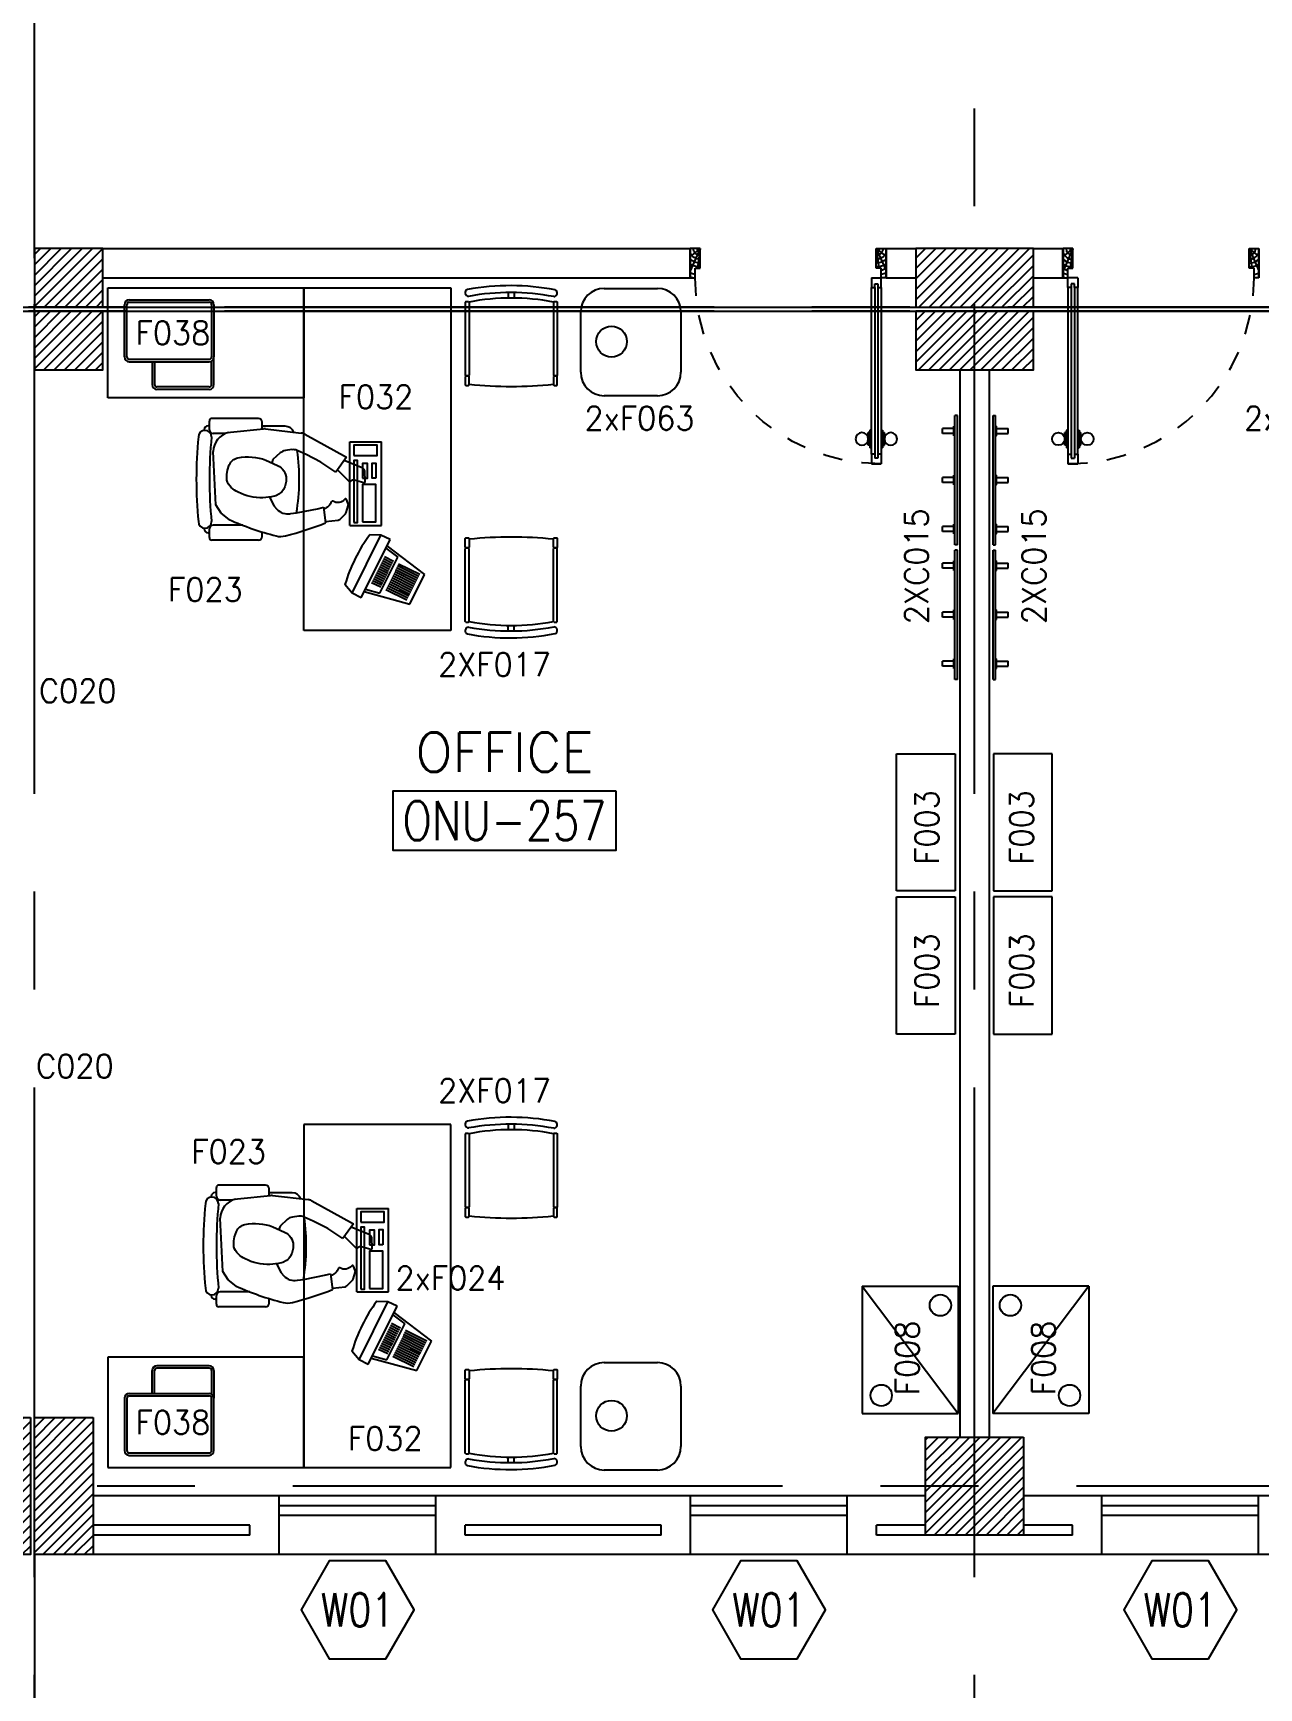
# Model space of a CAD drawing. Extents: x 88852.7 to 88945.7, y 39921.6 to 40001.1.
# Drawn here: x 88893.18 to 88899.44, y 39949.05 to 39957.5 of the extents above; entities that cross this region are included whole.
import ezdxf
from ezdxf.enums import TextEntityAlignment as Align

# ---------------------------------------------------------------- set-up
doc = ezdxf.new("R2010")
doc.units = 0
doc.header["$MEASUREMENT"] = 0
doc.linetypes.add('CENTERX2', pattern=[4, 2.5, -0.5, 0.5, -0.5])
doc.linetypes.add('HIDDEN', pattern=[0.375, 0.25, -0.125])
doc.layers.get('0').update_dxf_attribs({"linetype": 'CONTINUOUS'})
for name, color, linetype in [('A-TEXT', 7, 'CONTINUOUS'), ('AXES', 11, 'CENTERX2'), ('COL', 2, 'CONTINUOUS'), ('DOOR', 7, 'CONTINUOUS'), ('EJ', 9, 'CONTINUOUS'), ('HAT', 8, 'CONTINUOUS'), ('INSUL', 4, 'CONTINUOUS'), ('MEDICAL', 4, 'CONTINUOUS'), ('NON-MEDICAL', 4, 'CONTINUOUS'), ('RM-BOX', 4, 'CONTINUOUS'), ('RM-NAME', 2, 'CONTINUOUS'), ('RM-NO', 2, 'CONTINUOUS'), ('ROOF', 7, 'CONTINUOUS'), ('WALL', 4, 'CONTINUOUS'), ('WIN', 3, 'CONTINUOUS'), ('WIN-BOX', 3, 'CONTINUOUS'), ('WIN-NO', 5, 'CONTINUOUS')]:
    doc.layers.add(name, color=color, linetype=linetype)
doc.styles.add('ROMANS', font='ROMANS.shx', dxfattribs={"width": 0.6})

# ---------------------------------------------------------------- blocks, each defined once
blk = doc.blocks.new('WW1')
at = {"layer": 'WIN-BOX'}
blk.add_lwpolyline([(144.3, -250), (288.7, 0), (144.3, 250), (-144.3, 250), (-288.7, 0), (-144.3, -250)], close=True, dxfattribs=at)
at = {"layer": 'WIN-NO', "style": 'ROMANS', "width": 0.8}
blk.add_attdef('W00', text='', height=170, dxfattribs=at).set_placement((0, 0), align=Align.MIDDLE)
blk = doc.blocks.new('D1000')
at = {"layer": 'DOOR', "color": 7, "linetype": 'ByBlock'}
for p, q in [((0, 0), (-150, 0)), ((-150, 0), (-150, -25)), ((-150, 0), (0, 0)), ((0, -50), (-113.7, 0)), ((0, -50), (-40.1, 0)), ((0, -50), (0, 0)), ((-1050, -25.2), (-1100, -25.2)), ((-1100, -75.2), (-1100, -25.2)), ((-1100, -25.2), (-1100, -75.2)), ((-1050, -75.2), (-1100, -75.2)), ((-1050, -42.2), (-1070, -42.2)), ((-1070, -42.2), (-1070, -58.2)), ((-1050, -58.2), (-1070, -58.2)), ((-1050, -25.2), (-1050, -42.2)), ((-1050, -58.2), (-1050, -75.2)), ((-927.6, -18), (-1017.6, -18)), ((-1017.6, -25.2), (-1017.6, -18)), ((-1017.6, -75.2), (-1017.6, -82.4)), ((-927.6, -82.4), (-1017.6, -82.4)), ((-1005, -9), (-940.2, -9)), ((-1005, -18), (-1005, -9)), ((-1005, -18), (-940.2, -18)), ((-1005, -82.4), (-940.2, -82.4)), ((-1005, -82.4), (-1005, -91.4)), ((-940.2, -18), (-940.2, -9)), ((-940.2, -82.4), (-940.2, -91.4)), ((-927.6, -25.2), (-927.6, -18)), ((-927.6, -75.2), (-927.6, -82.4)), ((-200, -42), (-200, -25)), ((-200, -25), (-150, -25)), ((-180, -42), (-200, -42)), ((-200, -75), (-200, -58)), ((-200, -58), (-180, -58)), ((-150, -75), (-200, -75)), ((-180, -58), (-180, -42)), ((-150, -75), (-150, -25)), ((-150, -25), (-100, -25)), ((-100, -25), (-100, -50)), ((0, -50), (-100, -36.6)), ((-100, -50), (0, -50)), ((-1005, -91.4), (-940.2, -91.4)), ((-150, -975), (-100, -975)), ((-150, -1000), (-150, -975)), ((-150, -1000), (0, -1000)), ((0, -1000), (-150, -1000)), ((0, -950), (-113.7, -1000)), ((-100, -975), (-100, -950)), ((0, -950), (-100, -963.4)), ((-100, -950), (0, -950)), ((0, -950), (-40.1, -1000)), ((0, -950), (0, -1000))]:
    blk.add_line(p, q, dxfattribs=at)
at = {"layer": 'DOOR', "linetype": 'ByBlock'}
for p, q in [((-200, -25), (-1050, -25.2)), ((-200, -42), (-1050, -42.2)), ((-200, -58), (-1050, -58.2)), ((-1050, -75.2), (-200, -75))]:
    blk.add_line(p, q, dxfattribs=at)
at = {"layer": 'DOOR', "color": 7, "linetype": 'ByBlock'}
for centre in [(-972.6, 23.4), (-972.6, -123.7)]:
    blk.add_circle(centre, 32.4, dxfattribs=at)
for centre, radius, start, end in [((0, -50), 134.4, 158.15985, 169.28002), ((0, -50), 74.4, 137.77643, 180), ((0, -50), 54.4, 113.20738, 180), ((0, -50), 154.4, 161.10529, 166.28577), ((0, -50), 114.4, 154.08384, 167.37743), ((0, -50), 94.4, 148.01819, 180), ((0, -50), 34.4, 90, 180), ((0, -50), 14.4, 90, 180), ((0, -950), 154.4, 193.71423, 198.89471), ((0, -950), 134.4, 190.71998, 201.84015), ((0, -950), 94.4, 180, 211.98181), ((0, -950), 74.4, 180, 222.22357), ((0, -950), 54.4, 180, 246.79262), ((0, -950), 34.4, 180, 270), ((0, -950), 14.4, 180, 270)]:
    blk.add_arc(centre, radius, start, end, dxfattribs=at)
at = {"layer": 'DOOR', "linetype": 'HIDDEN', "ltscale": 0.5}
blk.add_arc((-149.4, -24.5), 950.5, 180.04344, 269.96673, dxfattribs=at)
blk = doc.blocks.new('C11')
at = {"layer": 'HAT'}
h = blk.add_hatch(dxfattribs=at)
h.set_pattern_fill('ANSI31', color=256, scale=300, style=0)
h.set_pattern_definition([(45, (-248556.182, -75061.005), (-26.5165043, 26.5165043), [])])
h.paths.add_polyline_path([(300, 700), (0, 700), (0, 350), (300, 350)])
h.paths.add_polyline_path([(300, 350), (0, 350), (0, 0), (300, 0)])
at = {"layer": 'COL'}
blk.add_lwpolyline([(300, 700), (300, 0), (0, 0), (0, 700)], close=True, dxfattribs=at)
blk = doc.blocks.new('C11D')
at = {"layer": 'COL', "linetype": 'ByBlock'}
for p in [(-320, 0), (0, 0)]:
    blk.add_blockref('C11', p, dxfattribs=at)
blk = doc.blocks.new('C5')
at = {"layer": 'HAT', "linetype": 'ByBlock'}
h = blk.add_hatch(dxfattribs=at)
h.set_pattern_fill('ANSI31', color=256, scale=300, style=0)
h.set_pattern_definition([(45, (-223356.182, -51411.005), (-26.516504, 26.516504), [])])
h.paths.add_polyline_path([(300, 300), (0, 300), (0, 0), (300, 0)])
h.paths.add_polyline_path([(600, 300), (300, 300), (300, 0), (600, 0)])
at = {"layer": 'COL'}
blk.add_lwpolyline([(600, 300), (0, 300), (0, 0), (600, 0)], close=True, dxfattribs=at)
blk = doc.blocks.new('C7')
at = {"layer": 'HAT'}
h = blk.add_hatch(dxfattribs=at)
h.set_pattern_fill('ANSI31', color=256, scale=300, style=0)
h.set_pattern_definition([(45, (-248876.182, -51411.005), (-26.5165043, 26.5165043), [])])
h.paths.add_polyline_path([(350, 300), (250, 300), (0, 300), (0, 0), (350, 0)])
at = {"layer": 'COL'}
blk.add_lwpolyline([(0, 300), (0, 0), (350, 0), (350, 300)], close=True, dxfattribs=at)
blk = doc.blocks.new('RM1')
at = {"layer": 'RM-BOX'}
blk.add_lwpolyline([(569.9, -200), (-569.9, -200), (-569.9, -500), (569.9, -500)], close=True, dxfattribs=at)
at = {"layer": 'RM-NAME', "style": 'ROMANS'}
for tag, p in [('ROOMNAME1', (0, 323.8)), ('ROOMNAME2', (0, 0))]:
    blk.add_attdef(tag, text='', height=200, dxfattribs=at).set_placement(p, align=Align.MIDDLE)
at = {"layer": 'RM-NO', "style": 'ROMANS', "width": 0.8}
blk.add_attdef('ROOMNO', text='', height=200, dxfattribs=at).set_placement((0, -350), align=Align.MIDDLE)
blk = doc.blocks.new('COL50')
at = {"layer": 'COL'}
blk.add_lwpolyline([(-250, 250), (-250, -250), (250, -250), (250, 250)], close=True, dxfattribs=at)
blk = doc.blocks.new('*X536')
at = {"color": 0}
for p, q in [((215908.6, 139859.2), (216399.1, 140349.7)), ((215908.6, 139912.3), (216346, 140349.7)), ((215908.6, 139965.3), (216293, 140349.7)), ((215908.6, 140018.3), (216240, 140349.7)), ((215908.6, 140071.4), (216186.9, 140349.7)), ((215908.6, 140124.4), (216133.9, 140349.7)), ((215908.6, 140177.4), (216080.9, 140349.7)), ((215908.6, 140230.5), (216027.8, 140349.7)), ((215908.6, 140283.5), (215974.8, 140349.7)), ((215908.6, 140336.5), (215921.8, 140349.7)), ((215952.1, 139849.7), (216408.6, 140306.2)), ((216005.1, 139849.7), (216408.6, 140253.2)), ((216058.2, 139849.7), (216408.6, 140200.1)), ((216111.2, 139849.7), (216408.6, 140147.1)), ((216164.2, 139849.7), (216408.6, 140094.1)), ((216217.3, 139849.7), (216408.6, 140041)), ((216270.3, 139849.7), (216408.6, 139988)), ((216323.3, 139849.7), (216408.6, 139935)), ((216376.4, 139849.7), (216408.6, 139881.9))]:
    blk.add_line(p, q, dxfattribs=at)

msp = doc.modelspace()

# ---------------------------------------------------------------- linework, layer by layer
at = {"layer": 'AXES'}
for p, q in [((88897.9903, 39921.6153), (88897.9903, 40000.4279)), ((88893.1903, 39921.6153), (88893.1903, 40000.0779)), ((88944.6603, 39956.0996), (88876.9703, 39956.0996)), ((88944.6603, 39956.0796), (88876.9703, 39956.0796)), ((88945.0103, 39950.0796), (88876.9703, 39950.0796))]:
    msp.add_line(p, q, dxfattribs=at)
at = {"layer": 'EJ'}
msp.add_line((88893.1903, 39956.3496), (88893.1903, 39959.4496), dxfattribs=at)
at = {"layer": 'EJ', "color": 8}
for p, q in [((88859.9253, 39956.0996), (88935.4603, 39956.0996)), ((88859.9253, 39956.0796), (88935.4603, 39956.0796))]:
    msp.add_line(p, q, dxfattribs=at)
at = {"layer": 'INSUL'}
for p, q in [((88894.2903, 39949.8796), (88893.4903, 39949.8796)), ((88894.2903, 39949.8296), (88894.2903, 39949.8796)), ((88895.3903, 39949.8296), (88895.3903, 39949.8796)), ((88896.3903, 39949.8796), (88895.3903, 39949.8796)), ((88896.3903, 39949.8296), (88896.3903, 39949.8796)), ((88897.7403, 39949.8796), (88897.4903, 39949.8796)), ((88897.4903, 39949.8296), (88897.4903, 39949.8796)), ((88898.4903, 39949.8796), (88898.2403, 39949.8796)), ((88898.4903, 39949.8296), (88898.4903, 39949.8796)), ((88894.2903, 39949.8296), (88893.4903, 39949.8296)), ((88896.3903, 39949.8296), (88895.3903, 39949.8296)), ((88897.7403, 39949.8296), (88897.4903, 39949.8296)), ((88898.4903, 39949.8296), (88898.2403, 39949.8296))]:
    msp.add_line(p, q, dxfattribs=at)
at = {"layer": 'MEDICAL'}
for p, q in [((88894.8015, 39954.9856), (88894.8015, 39955.4116)), ((88894.8015, 39955.4116), (88894.9625, 39955.4116)), ((88894.9625, 39954.9856), (88894.9625, 39955.4116)), ((88894.8015, 39954.9856), (88894.9625, 39954.9856)), ((88894.8121, 39954.6393), (88894.9595, 39954.936)), ((88894.8588, 39954.6161), (88895.0061, 39954.9129)), ((88894.9595, 39954.936), (88894.9023, 39954.938)), ((88895.0061, 39954.9129), (88894.9595, 39954.936)), ((88894.9848, 39954.8698), (88895.046, 39954.8229)), ((88894.9903, 39954.8811), (88895.1818, 39954.7345)), ((88894.999, 39954.7504), (88894.9521, 39954.7737)), ((88894.9546, 39954.6387), (88895.046, 39954.8229)), ((88895.004, 39954.7606), (88894.9571, 39954.7839)), ((88895.0091, 39954.7707), (88894.9621, 39954.794)), ((88895.0141, 39954.7808), (88894.9671, 39954.8041)), ((88895.0191, 39954.791), (88894.9722, 39954.8143)), ((88895.0242, 39954.8011), (88894.9772, 39954.8244)), ((88895.1526, 39954.7247), (88895.0449, 39954.7782)), ((88895.1576, 39954.7348), (88895.0499, 39954.7883)), ((88894.9587, 39954.6694), (88894.9118, 39954.6927)), ((88894.9638, 39954.6795), (88894.9168, 39954.7028)), ((88894.9688, 39954.6896), (88894.9219, 39954.7129)), ((88894.9738, 39954.6998), (88894.9269, 39954.7231)), ((88894.9789, 39954.7099), (88894.9319, 39954.7332)), ((88894.9839, 39954.72), (88894.937, 39954.7433)), ((88894.9889, 39954.7302), (88894.942, 39954.7535)), ((88894.994, 39954.7403), (88894.947, 39954.7636)), ((88895.1073, 39954.6335), (88894.9996, 39954.687)), ((88895.1124, 39954.6436), (88895.0047, 39954.6971)), ((88895.1174, 39954.6537), (88895.0097, 39954.7072)), ((88895.1224, 39954.6639), (88895.0147, 39954.7174)), ((88895.1275, 39954.674), (88895.0197, 39954.7275)), ((88895.1325, 39954.6841), (88895.0248, 39954.7376)), ((88895.1375, 39954.6943), (88895.0298, 39954.7478)), ((88895.1425, 39954.7044), (88895.0348, 39954.7579)), ((88895.1476, 39954.7145), (88895.0399, 39954.768)), ((88895.1071, 39954.584), (88895.1818, 39954.7345)), ((88894.8121, 39954.6393), (88894.776, 39954.6836)), ((88894.8588, 39954.6161), (88894.8121, 39954.6393)), ((88894.8746, 39954.6479), (88895.1071, 39954.584)), ((88894.8801, 39954.6591), (88894.9546, 39954.6387)), ((88895.0922, 39954.6031), (88894.9845, 39954.6566)), ((88895.0973, 39954.6132), (88894.9896, 39954.6667)), ((88895.1023, 39954.6233), (88894.9946, 39954.6768)), ((88894.8372, 39951.0708), (88894.8372, 39951.4968)), ((88894.8372, 39951.4968), (88894.9982, 39951.4968)), ((88894.9982, 39951.0708), (88894.9982, 39951.4968)), ((88894.8372, 39951.0708), (88894.9982, 39951.0708)), ((88894.8479, 39950.7245), (88894.9952, 39951.0212)), ((88894.8945, 39950.7013), (88895.0418, 39950.9981)), ((88894.9952, 39951.0212), (88894.938, 39951.0231)), ((88895.0418, 39950.9981), (88894.9952, 39951.0212)), ((88894.9903, 39950.7239), (88895.0818, 39950.9081)), ((88895.0498, 39950.866), (88895.0029, 39950.8893)), ((88895.0548, 39950.8762), (88895.0079, 39950.8995)), ((88895.0599, 39950.8863), (88895.0129, 39950.9096)), ((88895.0205, 39950.955), (88895.0818, 39950.9081)), ((88895.0261, 39950.9663), (88895.2175, 39950.8197)), ((88895.0045, 39950.7748), (88894.9576, 39950.7981)), ((88895.0096, 39950.785), (88894.9626, 39950.8083)), ((88895.0146, 39950.7951), (88894.9676, 39950.8184)), ((88895.0196, 39950.8052), (88894.9727, 39950.8285)), ((88895.0247, 39950.8154), (88894.9777, 39950.8387)), ((88895.0297, 39950.8255), (88894.9827, 39950.8488)), ((88895.0347, 39950.8356), (88894.9878, 39950.8589)), ((88895.0398, 39950.8458), (88894.9928, 39950.8691)), ((88895.0448, 39950.8559), (88894.9978, 39950.8792)), ((88895.1581, 39950.7491), (88895.0504, 39950.8026)), ((88895.1632, 39950.7592), (88895.0555, 39950.8127)), ((88895.1682, 39950.7693), (88895.0605, 39950.8228)), ((88895.1732, 39950.7795), (88895.0655, 39950.833)), ((88895.1783, 39950.7896), (88895.0706, 39950.8431)), ((88895.1833, 39950.7997), (88895.0756, 39950.8532)), ((88895.1883, 39950.8099), (88895.0806, 39950.8634)), ((88895.1934, 39950.82), (88895.0857, 39950.8735)), ((88895.1428, 39950.6692), (88895.2175, 39950.8197)), ((88894.8479, 39950.7245), (88894.8118, 39950.7688)), ((88894.8945, 39950.7013), (88894.8479, 39950.7245)), ((88894.9103, 39950.7331), (88895.1428, 39950.6692)), ((88894.9159, 39950.7443), (88894.9903, 39950.7239)), ((88894.9945, 39950.7546), (88894.9475, 39950.7779)), ((88894.9995, 39950.7647), (88894.9526, 39950.788)), ((88895.128, 39950.6883), (88895.0202, 39950.7418)), ((88895.133, 39950.6984), (88895.0253, 39950.7519)), ((88895.138, 39950.7085), (88895.0303, 39950.762)), ((88895.143, 39950.7187), (88895.0353, 39950.7722)), ((88895.1481, 39950.7288), (88895.0404, 39950.7823)), ((88895.1531, 39950.7389), (88895.0454, 39950.7924))]:
    msp.add_line(p, q, dxfattribs=at)
for points in [[(88894.8209, 39955.3428), (88894.9401, 39955.3428), (88894.9401, 39955.3944), (88894.8209, 39955.3944)], [(88894.8209, 39955.0009), (88894.8402, 39955.0009), (88894.8402, 39955.317), (88894.8209, 39955.317)], [(88894.866, 39955.2267), (88894.8918, 39955.2267), (88894.8918, 39955.3009), (88894.866, 39955.3009)], [(88894.9337, 39955.2267), (88894.9143, 39955.2267), (88894.9143, 39955.3041), (88894.9337, 39955.3041)], [(88894.866, 39955.0041), (88894.9337, 39955.0041), (88894.9337, 39955.1944), (88894.866, 39955.1944)], [(88894.8566, 39951.428), (88894.9759, 39951.428), (88894.9759, 39951.4796), (88894.8566, 39951.4796)], [(88894.8566, 39951.0861), (88894.8759, 39951.0861), (88894.8759, 39951.4022), (88894.8566, 39951.4022)], [(88894.9017, 39951.3119), (88894.9275, 39951.3119), (88894.9275, 39951.386), (88894.9017, 39951.386)], [(88894.9694, 39951.3119), (88894.9501, 39951.3119), (88894.9501, 39951.3893), (88894.9694, 39951.3893)], [(88894.9017, 39951.0893), (88894.9694, 39951.0893), (88894.9694, 39951.2796), (88894.9017, 39951.2796)]]:
    msp.add_lwpolyline(points, close=True, dxfattribs=at)
for centre in [(88895.5679, 39954.449), (88895.6036, 39950.5342)]:
    msp.add_arc(centre, 0.8259, 143.69658, 163.49183, dxfattribs=at)
at = {"layer": 'NON-MEDICAL'}
for p, q in [((88893.5657, 39956.1987), (88894.5657, 39956.1987)), ((88893.5657, 39955.6362), (88893.5657, 39956.1987)), ((88893.6748, 39956.1374), (88894.0823, 39956.1374)), ((88893.6748, 39956.1374), (88894.0823, 39956.1374)), ((88893.6748, 39956.1249), (88894.0823, 39956.1249)), ((88893.6748, 39956.1249), (88894.0823, 39956.1249)), ((88894.5657, 39954.4487), (88894.5657, 39956.1987)), ((88894.5657, 39956.1987), (88894.5657, 39955.6362)), ((88894.5657, 39956.1987), (88895.3157, 39956.1987)), ((88894.5657, 39956.1987), (88895.3157, 39956.1987)), ((88895.3157, 39956.1987), (88895.3157, 39954.4487)), ((88895.3933, 39956.1294), (88895.3901, 39956.1262)), ((88895.3901, 39956.1262), (88895.3901, 39955.7527)), ((88895.3933, 39956.1294), (88895.4068, 39956.1294)), ((88895.4068, 39956.1294), (88895.4101, 39956.1262)), ((88895.4101, 39956.1262), (88895.4101, 39955.7527)), ((88895.6094, 39956.1746), (88895.6094, 39956.1465)), ((88895.6399, 39956.1746), (88895.6399, 39956.1465)), ((88895.8433, 39956.1294), (88895.8401, 39956.1262)), ((88895.8401, 39956.1262), (88895.8401, 39955.7527)), ((88895.8433, 39956.1294), (88895.8568, 39956.1294)), ((88895.8568, 39956.1294), (88895.8601, 39956.1262)), ((88895.8601, 39956.1262), (88895.8601, 39955.7527)), ((88896.0996, 39956.1959), (88896.3712, 39956.1959)), ((88893.6498, 39955.8462), (88893.6498, 39956.1124)), ((88893.6498, 39955.8462), (88893.6498, 39956.1124)), ((88893.6623, 39955.8462), (88893.6623, 39956.1124)), ((88893.6623, 39955.8462), (88893.6623, 39956.1124)), ((88894.0948, 39956.1124), (88894.0948, 39955.8462)), ((88894.0948, 39956.1124), (88894.0948, 39955.8462)), ((88894.1073, 39956.1124), (88894.1073, 39955.8462)), ((88894.1073, 39956.1124), (88894.1073, 39955.8462)), ((88895.9793, 39955.7676), (88895.9793, 39956.0756)), ((88896.4915, 39956.0756), (88896.4915, 39955.7676)), ((88893.6748, 39955.8337), (88894.0823, 39955.8337)), ((88893.6748, 39955.8337), (88894.0823, 39955.8337)), ((88893.6748, 39955.8212), (88894.0823, 39955.8212)), ((88893.6748, 39955.8212), (88894.0823, 39955.8212)), ((88893.791, 39955.8212), (88893.791, 39955.7049)), ((88893.791, 39955.8212), (88893.791, 39955.7049)), ((88893.8035, 39955.8212), (88893.8035, 39955.7049)), ((88893.8035, 39955.8212), (88893.8035, 39955.7049)), ((88894.0948, 39955.7049), (88894.0948, 39955.8245)), ((88894.0948, 39955.7049), (88894.0948, 39955.8245)), ((88894.1073, 39955.7049), (88894.1073, 39955.8462)), ((88894.1073, 39955.7049), (88894.1073, 39955.8462)), ((88895.3933, 39955.7494), (88895.3901, 39955.7527)), ((88895.3933, 39955.7494), (88895.4068, 39955.7494)), ((88895.4101, 39955.7527), (88895.4068, 39955.7494)), ((88895.8433, 39955.7494), (88895.8401, 39955.7527)), ((88895.8433, 39955.7494), (88895.8568, 39955.7494)), ((88895.8601, 39955.7527), (88895.8568, 39955.7494)), ((88894.5657, 39955.6362), (88893.5657, 39955.6362)), ((88894.0823, 39955.6924), (88893.816, 39955.6924)), ((88894.0823, 39955.6924), (88893.816, 39955.6924)), ((88894.0823, 39955.6799), (88893.816, 39955.6799)), ((88894.0823, 39955.6799), (88893.816, 39955.6799)), ((88896.3712, 39955.6473), (88896.0996, 39955.6473)), ((88894.3347, 39955.5317), (88894.097, 39955.5317)), ((88897.9025, 39955.5475), (88897.8898, 39955.5475)), ((88897.8898, 39954.8871), (88897.8898, 39955.5475)), ((88897.9025, 39954.8871), (88897.9025, 39955.5475)), ((88898.0851, 39955.5475), (88898.0978, 39955.5475)), ((88898.0851, 39954.8871), (88898.0851, 39955.5475)), ((88898.0978, 39954.8871), (88898.0978, 39955.5475)), ((88894.0573, 39955.4705), (88894.0573, 39955.4738)), ((88894.0839, 39955.4934), (88894.0769, 39955.4934)), ((88894.0839, 39955.4742), (88894.0839, 39955.5186)), ((88894.1674, 39955.4552), (88894.103, 39955.4552)), ((88894.1812, 39955.4598), (88894.1919, 39955.4612)), ((88894.1919, 39955.4612), (88894.36, 39955.4784)), ((88894.3538, 39955.4778), (88894.3538, 39955.5125)), ((88894.4711, 39955.4916), (88894.3538, 39955.4916)), ((88894.3704, 39955.4784), (88894.5531, 39955.4573)), ((88894.5707, 39955.4517), (88894.7846, 39955.3339)), ((88897.8848, 39955.48), (88897.8263, 39955.48)), ((88897.8263, 39955.4546), (88897.8263, 39955.48)), ((88897.8848, 39955.4546), (88897.8263, 39955.4546)), ((88897.8848, 39955.4423), (88897.8848, 39955.4923)), ((88897.8898, 39955.4923), (88897.8848, 39955.4923)), ((88898.0978, 39955.4923), (88898.1028, 39955.4923)), ((88898.1028, 39955.4423), (88898.1028, 39955.4923)), ((88898.1028, 39955.48), (88898.1613, 39955.48)), ((88898.1028, 39955.4546), (88898.1613, 39955.4546)), ((88898.1613, 39955.4546), (88898.1613, 39955.48)), ((88894.1171, 39955.0906), (88894.1023, 39955.3624)), ((88894.5053, 39955.3723), (88894.4718, 39955.3677)), ((88894.5783, 39955.3472), (88894.5315, 39955.3685)), ((88897.8898, 39955.4423), (88897.8848, 39955.4423)), ((88898.0978, 39955.4423), (88898.1028, 39955.4423)), ((88894.4085, 39955.3212), (88894.4033, 39955.3053)), ((88894.4458, 39955.3555), (88894.4085, 39955.3212)), ((88894.6528, 39955.3092), (88894.5783, 39955.3472)), ((88894.7293, 39955.2581), (88894.6528, 39955.3092)), ((88894.7846, 39955.3339), (88894.7293, 39955.2581)), ((88897.8848, 39955.23), (88897.8263, 39955.23)), ((88897.8263, 39955.2046), (88897.8263, 39955.23)), ((88897.8848, 39955.2046), (88897.8263, 39955.2046)), ((88897.8848, 39955.1923), (88897.8848, 39955.2423)), ((88897.8898, 39955.2423), (88897.8848, 39955.2423)), ((88897.8898, 39955.1923), (88897.8848, 39955.1923)), ((88898.0978, 39955.2423), (88898.1028, 39955.2423)), ((88898.0978, 39955.1923), (88898.1028, 39955.1923)), ((88898.1028, 39955.1923), (88898.1028, 39955.2423)), ((88898.1028, 39955.23), (88898.1613, 39955.23)), ((88898.1028, 39955.2046), (88898.1613, 39955.2046)), ((88898.1613, 39955.2046), (88898.1613, 39955.23)), ((88894.3915, 39955.1307), (88894.4044, 39955.102)), ((88894.144, 39955.0478), (88894.1171, 39955.0906)), ((88894.1854, 39955.0153), (88894.144, 39955.0478)), ((88894.4044, 39955.102), (88894.414, 39955.0833)), ((88894.414, 39955.0833), (88894.4285, 39955.0681)), ((88894.4958, 39955.0453), (88894.498, 39955.0457)), ((88894.498, 39955.0457), (88894.5283, 39955.0491)), ((88894.5283, 39955.0491), (88894.6441, 39955.0725)), ((88894.6429, 39955.0725), (88894.6666, 39955.0786)), ((88894.6666, 39955.0786), (88894.6773, 39954.9982)), ((88894.0573, 39954.968), (88894.0573, 39954.9712)), ((88894.0839, 39954.9483), (88894.0769, 39954.9483)), ((88894.0839, 39954.9231), (88894.0839, 39954.9676)), ((88894.2538, 39954.9866), (88894.103, 39954.9866)), ((88894.3538, 39954.9292), (88894.3538, 39954.9517)), ((88897.8848, 39954.98), (88897.8263, 39954.98)), ((88897.8263, 39954.9546), (88897.8263, 39954.98)), ((88897.8848, 39954.9546), (88897.8263, 39954.9546)), ((88897.8848, 39954.9423), (88897.8848, 39954.9923)), ((88897.8898, 39954.9923), (88897.8848, 39954.9923)), ((88897.8898, 39954.9423), (88897.8848, 39954.9423)), ((88898.0978, 39954.9923), (88898.1028, 39954.9923)), ((88898.0978, 39954.9423), (88898.1028, 39954.9423)), ((88898.1028, 39954.9423), (88898.1028, 39954.9923)), ((88898.1028, 39954.98), (88898.1613, 39954.98)), ((88898.1028, 39954.9546), (88898.1613, 39954.9546)), ((88898.1613, 39954.9546), (88898.1613, 39954.98)), ((88894.3347, 39954.9101), (88894.097, 39954.9101)), ((88895.3933, 39954.8716), (88895.3901, 39954.8683)), ((88895.3901, 39954.4948), (88895.3901, 39954.8683)), ((88895.3933, 39954.8716), (88895.4068, 39954.8716)), ((88895.4101, 39954.8683), (88895.4068, 39954.8716)), ((88895.4101, 39954.4948), (88895.4101, 39954.8683)), ((88895.8433, 39954.8716), (88895.8401, 39954.8683)), ((88895.8401, 39954.4948), (88895.8401, 39954.8683)), ((88895.8433, 39954.8716), (88895.8568, 39954.8716)), ((88895.8601, 39954.8683), (88895.8568, 39954.8716)), ((88895.8601, 39954.4948), (88895.8601, 39954.8683)), ((88897.9025, 39954.8871), (88897.8898, 39954.8871)), ((88897.9025, 39954.8598), (88897.8898, 39954.8598)), ((88897.8898, 39954.1994), (88897.8898, 39954.8598)), ((88897.9025, 39954.1994), (88897.9025, 39954.8598)), ((88898.0851, 39954.8871), (88898.0978, 39954.8871)), ((88898.0851, 39954.1994), (88898.0851, 39954.8598)), ((88898.0851, 39954.8598), (88898.0978, 39954.8598)), ((88898.0978, 39954.1994), (88898.0978, 39954.8598)), ((88897.8848, 39954.7923), (88897.8263, 39954.7923)), ((88897.8263, 39954.7669), (88897.8263, 39954.7923)), ((88897.8848, 39954.7546), (88897.8848, 39954.8046)), ((88897.8898, 39954.8046), (88897.8848, 39954.8046)), ((88898.0978, 39954.8046), (88898.1028, 39954.8046)), ((88898.1028, 39954.7546), (88898.1028, 39954.8046)), ((88898.1028, 39954.7923), (88898.1613, 39954.7923)), ((88898.1613, 39954.7669), (88898.1613, 39954.7923)), ((88897.8848, 39954.7669), (88897.8263, 39954.7669)), ((88897.8898, 39954.7546), (88897.8848, 39954.7546)), ((88898.0978, 39954.7546), (88898.1028, 39954.7546)), ((88898.1028, 39954.7669), (88898.1613, 39954.7669)), ((88897.8848, 39954.5423), (88897.8263, 39954.5423)), ((88897.8263, 39954.5169), (88897.8263, 39954.5423)), ((88897.8848, 39954.5169), (88897.8263, 39954.5169)), ((88897.8848, 39954.5046), (88897.8848, 39954.5546)), ((88897.8898, 39954.5546), (88897.8848, 39954.5546)), ((88898.0978, 39954.5546), (88898.1028, 39954.5546)), ((88898.1028, 39954.5046), (88898.1028, 39954.5546)), ((88898.1028, 39954.5423), (88898.1613, 39954.5423)), ((88898.1028, 39954.5169), (88898.1613, 39954.5169)), ((88898.1613, 39954.5169), (88898.1613, 39954.5423)), ((88895.3157, 39954.4487), (88894.5657, 39954.4487)), ((88895.3933, 39954.4916), (88895.3901, 39954.4948)), ((88895.3933, 39954.4916), (88895.4068, 39954.4916)), ((88895.4068, 39954.4916), (88895.4101, 39954.4948)), ((88895.6094, 39954.4464), (88895.6094, 39954.4744)), ((88895.6399, 39954.4464), (88895.6399, 39954.4744)), ((88895.8433, 39954.4916), (88895.8401, 39954.4948)), ((88895.8433, 39954.4916), (88895.8568, 39954.4916)), ((88895.8568, 39954.4916), (88895.8601, 39954.4948)), ((88897.8898, 39954.5046), (88897.8848, 39954.5046)), ((88898.0978, 39954.5046), (88898.1028, 39954.5046)), ((88897.8848, 39954.2923), (88897.8263, 39954.2923)), ((88897.8263, 39954.2669), (88897.8263, 39954.2923)), ((88897.8848, 39954.2669), (88897.8263, 39954.2669)), ((88897.8848, 39954.2546), (88897.8848, 39954.3046)), ((88897.8898, 39954.3046), (88897.8848, 39954.3046)), ((88898.0978, 39954.3046), (88898.1028, 39954.3046)), ((88898.1028, 39954.2546), (88898.1028, 39954.3046)), ((88898.1028, 39954.2923), (88898.1613, 39954.2923)), ((88898.1028, 39954.2669), (88898.1613, 39954.2669)), ((88898.1613, 39954.2669), (88898.1613, 39954.2923)), ((88897.8898, 39954.2546), (88897.8848, 39954.2546)), ((88897.9025, 39954.1994), (88897.8898, 39954.1994)), ((88898.0851, 39954.1994), (88898.0978, 39954.1994)), ((88898.0978, 39954.2546), (88898.1028, 39954.2546)), ((88897.5911, 39953.1197), (88897.5911, 39953.8197)), ((88897.5911, 39953.8197), (88897.8911, 39953.8197)), ((88897.8911, 39953.8197), (88897.8911, 39953.1197)), ((88898.0865, 39953.8197), (88898.0865, 39953.1197)), ((88898.3865, 39953.8197), (88898.0865, 39953.8197)), ((88898.3865, 39953.1197), (88898.3865, 39953.8197)), ((88897.8911, 39953.1197), (88897.5911, 39953.1197)), ((88897.5911, 39952.3882), (88897.5911, 39953.0882)), ((88897.5911, 39953.0882), (88897.8911, 39953.0882)), ((88897.8911, 39953.0882), (88897.8911, 39952.3882)), ((88898.0865, 39953.1197), (88898.3865, 39953.1197)), ((88898.3865, 39953.0882), (88898.0865, 39953.0882)), ((88898.0865, 39953.0882), (88898.0865, 39952.3882)), ((88898.3865, 39952.3882), (88898.3865, 39953.0882)), ((88897.8911, 39952.3882), (88897.5911, 39952.3882)), ((88898.0865, 39952.3882), (88898.3865, 39952.3882)), ((88894.5657, 39951.9254), (88894.5657, 39950.1754)), ((88895.3157, 39951.9254), (88894.5657, 39951.9254)), ((88895.3157, 39950.1754), (88895.3157, 39951.9254)), ((88895.6094, 39951.9277), (88895.6094, 39951.8997)), ((88895.6399, 39951.9278), (88895.6399, 39951.8997)), ((88895.3933, 39951.8825), (88895.3901, 39951.8793)), ((88895.3901, 39951.8793), (88895.3901, 39951.5058)), ((88895.3933, 39951.8825), (88895.4068, 39951.8825)), ((88895.4068, 39951.8825), (88895.4101, 39951.8793)), ((88895.4101, 39951.8793), (88895.4101, 39951.5058)), ((88895.8433, 39951.8825), (88895.8401, 39951.8793)), ((88895.8401, 39951.8793), (88895.8401, 39951.5058)), ((88895.8433, 39951.8825), (88895.8568, 39951.8825)), ((88895.8568, 39951.8825), (88895.8601, 39951.8793)), ((88895.8601, 39951.8793), (88895.8601, 39951.5058)), ((88894.093, 39951.5557), (88894.093, 39951.559)), ((88894.1197, 39951.5786), (88894.1127, 39951.5786)), ((88894.1197, 39951.5594), (88894.1197, 39951.6038)), ((88894.3704, 39951.6169), (88894.1327, 39951.6169)), ((88894.2277, 39951.5463), (88894.3957, 39951.5636)), ((88894.3895, 39951.563), (88894.3895, 39951.5977)), ((88894.5069, 39951.5768), (88894.3895, 39951.5768)), ((88894.4061, 39951.5636), (88894.5888, 39951.5425)), ((88894.2031, 39951.5404), (88894.1387, 39951.5404)), ((88894.2169, 39951.545), (88894.2277, 39951.5463)), ((88894.6064, 39951.5369), (88894.8203, 39951.4191)), ((88895.3933, 39951.5025), (88895.3901, 39951.5058)), ((88895.3933, 39951.5025), (88895.4068, 39951.5025)), ((88895.4101, 39951.5058), (88895.4068, 39951.5025)), ((88895.8433, 39951.5025), (88895.8401, 39951.5058)), ((88895.8433, 39951.5025), (88895.8568, 39951.5025)), ((88895.8601, 39951.5058), (88895.8568, 39951.5025)), ((88894.1528, 39951.1758), (88894.1381, 39951.4476)), ((88894.4443, 39951.4064), (88894.4391, 39951.3905)), ((88894.4815, 39951.4407), (88894.4443, 39951.4064)), ((88894.541, 39951.4575), (88894.5075, 39951.4529)), ((88894.614, 39951.4324), (88894.5672, 39951.4536)), ((88894.6885, 39951.3944), (88894.614, 39951.4324)), ((88894.765, 39951.3433), (88894.6885, 39951.3944)), ((88894.8203, 39951.4191), (88894.765, 39951.3433)), ((88894.1797, 39951.133), (88894.1528, 39951.1758)), ((88894.4272, 39951.2159), (88894.4401, 39951.1872)), ((88894.4401, 39951.1872), (88894.4497, 39951.1685)), ((88894.4497, 39951.1685), (88894.4642, 39951.1533)), ((88894.5641, 39951.1343), (88894.6799, 39951.1577)), ((88894.6786, 39951.1577), (88894.7023, 39951.1638)), ((88894.7023, 39951.1638), (88894.713, 39951.0834)), ((88894.093, 39951.0532), (88894.093, 39951.0564)), ((88894.1197, 39951.0083), (88894.1197, 39951.0528)), ((88894.2895, 39951.0718), (88894.1387, 39951.0718)), ((88894.2211, 39951.1005), (88894.1797, 39951.133)), ((88894.5315, 39951.1305), (88894.5337, 39951.1309)), ((88894.5337, 39951.1309), (88894.5641, 39951.1343)), ((88897.4158, 39951.1007), (88897.9058, 39950.4507)), ((88897.4158, 39951.1007), (88897.4158, 39950.4507)), ((88897.4158, 39951.1007), (88897.9058, 39951.1007)), ((88897.9058, 39951.1007), (88897.9058, 39950.4507)), ((88898.5729, 39951.1007), (88898.0829, 39951.1007)), ((88898.5729, 39951.1007), (88898.0829, 39950.4507)), ((88898.0829, 39951.1007), (88898.0829, 39950.4507)), ((88898.5729, 39951.1007), (88898.5729, 39950.4507)), ((88894.1197, 39951.0335), (88894.1127, 39951.0335)), ((88894.3704, 39950.9953), (88894.1327, 39950.9953)), ((88894.3895, 39951.0144), (88894.3895, 39951.0369)), ((88894.5657, 39950.7379), (88893.5657, 39950.7379)), ((88893.5657, 39950.7379), (88893.5657, 39950.1754)), ((88894.5657, 39950.1754), (88894.5657, 39950.7379)), ((88893.791, 39950.553), (88893.791, 39950.6692)), ((88893.791, 39950.553), (88893.791, 39950.6692)), ((88893.8035, 39950.553), (88893.8035, 39950.6692)), ((88893.8035, 39950.553), (88893.8035, 39950.6692)), ((88894.0823, 39950.6942), (88893.816, 39950.6942)), ((88894.0823, 39950.6942), (88893.816, 39950.6942)), ((88894.0823, 39950.6817), (88893.816, 39950.6817)), ((88894.0823, 39950.6817), (88893.816, 39950.6817)), ((88894.0948, 39950.6692), (88894.0948, 39950.5496)), ((88894.0948, 39950.6692), (88894.0948, 39950.5496)), ((88894.1073, 39950.6692), (88894.1073, 39950.528)), ((88894.1073, 39950.6692), (88894.1073, 39950.528)), ((88896.0996, 39950.7104), (88896.3712, 39950.7104)), ((88893.6748, 39950.553), (88894.0823, 39950.553)), ((88893.6748, 39950.553), (88894.0823, 39950.553)), ((88895.3933, 39950.6247), (88895.3901, 39950.6215)), ((88895.3901, 39950.248), (88895.3901, 39950.6215)), ((88895.3933, 39950.6247), (88895.4068, 39950.6247)), ((88895.4101, 39950.6215), (88895.4068, 39950.6247)), ((88895.4101, 39950.248), (88895.4101, 39950.6215)), ((88895.8433, 39950.6247), (88895.8401, 39950.6215)), ((88895.8401, 39950.248), (88895.8401, 39950.6215)), ((88895.8433, 39950.6247), (88895.8568, 39950.6247)), ((88895.8601, 39950.6215), (88895.8568, 39950.6247)), ((88895.8601, 39950.248), (88895.8601, 39950.6215)), ((88895.9793, 39950.2821), (88895.9793, 39950.5901)), ((88896.4915, 39950.5901), (88896.4915, 39950.2821)), ((88893.6498, 39950.528), (88893.6498, 39950.2617)), ((88893.6498, 39950.528), (88893.6498, 39950.2617)), ((88893.6623, 39950.528), (88893.6623, 39950.2617)), ((88893.6623, 39950.528), (88893.6623, 39950.2617)), ((88893.6748, 39950.5405), (88894.0823, 39950.5405)), ((88893.6748, 39950.5405), (88894.0823, 39950.5405)), ((88894.0948, 39950.2617), (88894.0948, 39950.528)), ((88894.0948, 39950.2617), (88894.0948, 39950.528)), ((88894.1073, 39950.2617), (88894.1073, 39950.528)), ((88894.1073, 39950.2617), (88894.1073, 39950.528)), ((88897.4158, 39950.4507), (88897.9058, 39950.4507)), ((88898.5729, 39950.4507), (88898.0829, 39950.4507)), ((88893.6748, 39950.2492), (88894.0823, 39950.2492)), ((88893.6748, 39950.2492), (88894.0823, 39950.2492)), ((88893.6748, 39950.2367), (88894.0823, 39950.2367)), ((88893.6748, 39950.2367), (88894.0823, 39950.2367)), ((88895.3933, 39950.2447), (88895.3901, 39950.248)), ((88895.3933, 39950.2447), (88895.4068, 39950.2447)), ((88895.4068, 39950.2447), (88895.4101, 39950.248)), ((88895.6094, 39950.1995), (88895.6094, 39950.2276)), ((88895.6399, 39950.1995), (88895.6399, 39950.2276)), ((88895.8433, 39950.2447), (88895.8401, 39950.248)), ((88895.8433, 39950.2447), (88895.8568, 39950.2447)), ((88895.8568, 39950.2447), (88895.8601, 39950.248)), ((88893.5657, 39950.1754), (88894.5657, 39950.1754)), ((88894.5657, 39950.1754), (88895.3157, 39950.1754)), ((88894.5657, 39950.1754), (88895.3157, 39950.1754)), ((88896.3712, 39950.1618), (88896.0996, 39950.1618))]:
    msp.add_line(p, q, dxfattribs=at)
for points in [[(88895.3901, 39955.7462), (88895.3901, 39955.7027), (88895.3933, 39955.6994), (88895.4068, 39955.6994), (88895.4101, 39955.7027), (88895.4101, 39955.7462), (88895.4068, 39955.7494), (88895.3933, 39955.7494)], [(88895.8401, 39955.7462), (88895.8401, 39955.7027), (88895.8433, 39955.6994), (88895.8568, 39955.6994), (88895.8601, 39955.7027), (88895.8601, 39955.7462), (88895.8568, 39955.7494), (88895.8433, 39955.7494)], [(88895.3901, 39954.8748), (88895.3901, 39954.9183), (88895.3933, 39954.9216), (88895.4068, 39954.9216), (88895.4101, 39954.9183), (88895.4101, 39954.8748), (88895.4068, 39954.8716), (88895.3933, 39954.8716)], [(88895.8401, 39954.8748), (88895.8401, 39954.9183), (88895.8433, 39954.9216), (88895.8568, 39954.9216), (88895.8601, 39954.9183), (88895.8601, 39954.8748), (88895.8568, 39954.8716), (88895.8433, 39954.8716)], [(88895.3901, 39951.4993), (88895.3901, 39951.4558), (88895.3933, 39951.4525), (88895.4068, 39951.4525), (88895.4101, 39951.4558), (88895.4101, 39951.4993), (88895.4068, 39951.5025), (88895.3933, 39951.5025)], [(88895.8401, 39951.4993), (88895.8401, 39951.4558), (88895.8433, 39951.4525), (88895.8568, 39951.4525), (88895.8601, 39951.4558), (88895.8601, 39951.4993), (88895.8568, 39951.5025), (88895.8433, 39951.5025)], [(88895.3901, 39950.628), (88895.3901, 39950.6715), (88895.3933, 39950.6747), (88895.4068, 39950.6747), (88895.4101, 39950.6715), (88895.4101, 39950.628), (88895.4068, 39950.6247), (88895.3933, 39950.6247)], [(88895.8401, 39950.628), (88895.8401, 39950.6715), (88895.8433, 39950.6747), (88895.8568, 39950.6747), (88895.8601, 39950.6715), (88895.8601, 39950.628), (88895.8568, 39950.6247), (88895.8433, 39950.6247)]]:
    msp.add_lwpolyline(points, close=True, dxfattribs=at)
for points in [[(88894.3574, 39955.126, -0.128062), (88894.2304, 39955.1557, -0.215717), (88894.1725, 39955.2165), (88894.1732, 39955.2462), (88894.1767, 39955.2669), (88894.1856, 39955.2952, -0.242433), (88894.2298, 39955.3303, -0.136513), (88894.3727, 39955.3192), (88894.432, 39955.2913, -0.297129), (88894.4763, 39955.2235, -0.138986), (88894.4623, 39955.1695, -0.105167), (88894.4416, 39955.1463), (88894.423, 39955.1367), (88894.4009, 39955.1319), (88894.3574, 39955.1264)], [(88894.7377, 39955.2691), (88894.7977, 39955.2102, 0.445833), (88894.8059, 39955.2107), (88894.8072, 39955.2124, -0.30427), (88894.8247, 39955.218), (88894.8718, 39955.2044, 0.509983), (88894.8789, 39955.2099), (88894.877, 39955.2624, 0.292523), (88894.8669, 39955.277), (88894.7723, 39955.3167)], [(88894.6766, 39955.0047), (88894.7406, 39955.0125, 0.166504), (88894.749, 39955.0165), (88894.778, 39955.0452, 0.116666), (88894.7815, 39955.0508), (88894.793, 39955.0849, 0.181583), (88894.7926, 39955.0949), (88894.783, 39955.1181, 0.566275), (88894.7749, 39955.1193, -0.372711), (88894.7142, 39955.109, 0.458371), (88894.7073, 39955.1067, -0.210622), (88894.6678, 39955.0692)], [(88894.3931, 39951.2111, -0.128062), (88894.2661, 39951.2409, -0.215717), (88894.2082, 39951.3017), (88894.2089, 39951.3314), (88894.2124, 39951.3521), (88894.2214, 39951.3804, -0.242433), (88894.2656, 39951.4155, -0.136513), (88894.4084, 39951.4044), (88894.4678, 39951.3765, -0.297129), (88894.5121, 39951.3087, -0.138986), (88894.498, 39951.2547, -0.105167), (88894.4774, 39951.2315), (88894.4587, 39951.2219), (88894.4366, 39951.217), (88894.3932, 39951.2116)], [(88894.7735, 39951.3543), (88894.8334, 39951.2954, 0.445833), (88894.8416, 39951.2959), (88894.8429, 39951.2975, -0.30427), (88894.8604, 39951.3032), (88894.9076, 39951.2896, 0.509983), (88894.9146, 39951.2951), (88894.9127, 39951.3476, 0.292523), (88894.9026, 39951.3622), (88894.808, 39951.4019)], [(88894.7123, 39951.0899), (88894.7764, 39951.0976, 0.166504), (88894.7847, 39951.1017), (88894.8137, 39951.1304, 0.116666), (88894.8172, 39951.136), (88894.8287, 39951.17, 0.181583), (88894.8284, 39951.1801), (88894.8188, 39951.2033, 0.566275), (88894.8106, 39951.2045, -0.372711), (88894.7499, 39951.1942, 0.458371), (88894.7431, 39951.1919, -0.210622), (88894.7035, 39951.1544)]]:
    msp.add_lwpolyline(points, format="xyb", dxfattribs=at)
for centre, radius in [((88896.1369, 39955.9241), 0.0787), ((88897.8158, 39951.0028), 0.0545), ((88898.173, 39951.0028), 0.0545), ((88897.5136, 39950.5425), 0.0545), ((88898.4751, 39950.5425), 0.0545), ((88896.1369, 39950.4387), 0.0787)]:
    msp.add_circle(centre, radius, dxfattribs=at)
for centre, radius, start, end in [((88895.6204, 39954.9966), 1.2133, 79.15201, 100.42289), ((88893.6748, 39956.1124), 0.025, 90, 180), ((88893.6748, 39956.1124), 0.025, 90, 180), ((88893.6748, 39956.1124), 0.0125, 90, 180), ((88893.6748, 39956.1124), 0.0125, 90, 180), ((88894.0823, 39956.1124), 0.025, 0, 90), ((88894.0823, 39956.1124), 0.025, 0, 90), ((88894.0823, 39956.1124), 0.0125, 0, 90), ((88894.0823, 39956.1124), 0.0125, 0, 90), ((88895.4077, 39956.1733), 0.018, 112.35344, 270.55688), ((88895.6204, 39954.9966), 1.178, 79.17075, 100.4161), ((88895.6251, 39955.0027), 1.1438, 79.16569, 100.83431), ((88895.8419, 39956.1717), 0.018, 269.44312, 67.64656), ((88896.0996, 39956.0756), 0.1203, 90, 180), ((88896.3712, 39956.0756), 0.1203, 0, 90), ((88893.6748, 39955.8462), 0.025, 180, 270), ((88893.6748, 39955.8462), 0.025, 180, 270), ((88893.6748, 39955.8462), 0.0125, 180, 270), ((88893.6748, 39955.8462), 0.0125, 180, 270), ((88894.0823, 39955.8462), 0.0125, 270, 0), ((88894.0823, 39955.8462), 0.0125, 270, 0), ((88894.0823, 39955.8462), 0.025, 270, 0), ((88894.0823, 39955.8462), 0.025, 270, 0), ((88893.816, 39955.7049), 0.025, 180, 270), ((88893.816, 39955.7049), 0.025, 180, 270), ((88893.816, 39955.7049), 0.0125, 180, 270), ((88893.816, 39955.7049), 0.0125, 180, 270), ((88894.0823, 39955.7049), 0.025, 270, 0), ((88894.0823, 39955.7049), 0.025, 270, 0), ((88894.0823, 39955.7049), 0.0125, 270, 0), ((88894.0823, 39955.7049), 0.0125, 270, 0), ((88895.6251, 39957.887), 2.1916, 264.36999, 275.63001), ((88896.0996, 39955.7676), 0.1203, 180, 270), ((88896.3712, 39955.7676), 0.1203, 270, 0), ((88894.097, 39955.5186), 0.0131, 90, 180), ((88894.3347, 39955.5125), 0.0191, 0, 90), ((88894.0611, 39955.4371), 0.0336, 0, 180), ((88894.0769, 39955.4738), 0.0196, 90, 180), ((88894.103, 39955.4742), 0.019, 180, 270), ((88894.208, 39955.3575), 0.1058, 104.70655, 177.32506), ((88894.3649, 39955.4309), 0.0478, 83.43344, 95.86997), ((88894.4711, 39955.4445), 0.0471, 21.40875, 90), ((88894.5476, 39955.4098), 0.0478, 61.15891, 83.43344), ((88896.252, 39955.2209), 2.235, 174.44787, 185.55213), ((88896.2522, 39955.2209), 2.1683, 174.2765, 185.7235), ((88894.4782, 39955.3204), 0.0478, 97.75503, 132.61873), ((88894.5117, 39955.3249), 0.0478, 65.5623, 97.75503), ((88893.5203, 39955.2209), 1.0227, 350.33141, 8.27601), ((88894.4839, 39955.1209), 0.0765, 223.62382, 278.92866), ((88894.0611, 39955.0046), 0.0336, 180, 0), ((88894.0769, 39954.968), 0.0196, 180, 270), ((88894.103, 39954.9676), 0.019, 90, 180), ((88894.7847, 39956.3467), 1.46, 245.76561, 255.70768), ((88893.9298, 39956.9657), 2.1048, 284.943, 290.80249), ((88894.097, 39954.9231), 0.0131, 180, 270), ((88894.3347, 39954.9292), 0.0191, 270, 0), ((88894.4479, 39955.0245), 0.0956, 255.70768, 284.943), ((88895.6251, 39952.734), 2.1916, 84.36999, 95.63001), ((88895.4077, 39954.4477), 0.018, 89.44312, 247.64656), ((88895.6204, 39955.6243), 1.2133, 259.57711, 280.84799), ((88895.6204, 39955.6244), 1.178, 259.5839, 280.82925), ((88895.6251, 39955.6182), 1.1438, 259.16569, 280.83431), ((88895.8419, 39954.4493), 0.018, 292.35344, 90.55688), ((88895.4077, 39951.9264), 0.018, 112.35344, 270.55688), ((88895.6204, 39950.7498), 1.2133, 79.15201, 100.42289), ((88895.6204, 39950.7497), 1.178, 79.17075, 100.4161), ((88895.6251, 39950.7559), 1.1438, 79.16569, 100.83431), ((88895.8419, 39951.9248), 0.018, 269.44312, 67.64656), ((88894.1127, 39951.559), 0.0196, 90, 180), ((88894.1327, 39951.6038), 0.0131, 90, 180), ((88894.1387, 39951.5594), 0.019, 180, 270), ((88894.3704, 39951.5977), 0.0191, 0, 90), ((88894.4006, 39951.5161), 0.0478, 83.43344, 95.86997), ((88894.5069, 39951.5297), 0.0471, 21.40875, 90), ((88896.2877, 39951.3061), 2.235, 174.44787, 185.55213), ((88894.0968, 39951.5223), 0.0336, 0, 180), ((88896.2879, 39951.3061), 2.1683, 174.2765, 185.7235), ((88894.2437, 39951.4427), 0.1058, 104.70655, 177.32506), ((88894.5834, 39951.495), 0.0478, 61.15891, 83.43344), ((88894.5139, 39951.4056), 0.0478, 97.75503, 132.61873), ((88894.5474, 39951.4101), 0.0478, 65.5623, 97.75503), ((88893.556, 39951.3061), 1.0227, 350.33141, 8.27601), ((88895.6251, 39953.6401), 2.1916, 264.36999, 275.63001), ((88894.5196, 39951.2061), 0.0765, 223.62382, 278.92866), ((88894.0968, 39951.0898), 0.0336, 180, 0), ((88894.1127, 39951.0532), 0.0196, 180, 270), ((88894.1387, 39951.0528), 0.019, 90, 180), ((88894.8204, 39952.4319), 1.46, 245.76561, 255.70768), ((88893.9655, 39953.0509), 2.1048, 284.943, 290.80249), ((88894.1327, 39951.0083), 0.0131, 180, 270), ((88894.3704, 39951.0144), 0.0191, 270, 0), ((88894.4836, 39951.1097), 0.0956, 255.70768, 284.943), ((88893.816, 39950.6692), 0.025, 90, 180), ((88893.816, 39950.6692), 0.025, 90, 180), ((88893.816, 39950.6692), 0.0125, 90, 180), ((88893.816, 39950.6692), 0.0125, 90, 180), ((88894.0823, 39950.6692), 0.025, 0, 90), ((88894.0823, 39950.6692), 0.025, 0, 90), ((88894.0823, 39950.6692), 0.0125, 0, 90), ((88894.0823, 39950.6692), 0.0125, 0, 90), ((88895.6251, 39948.4872), 2.1916, 84.36999, 95.63001), ((88896.0996, 39950.5901), 0.1203, 90, 180), ((88896.3712, 39950.5901), 0.1203, 0, 90), ((88893.6748, 39950.528), 0.025, 90, 180), ((88893.6748, 39950.528), 0.025, 90, 180), ((88894.0823, 39950.528), 0.025, 0, 90), ((88894.0823, 39950.528), 0.025, 0, 90), ((88893.6748, 39950.528), 0.0125, 90, 180), ((88893.6748, 39950.528), 0.0125, 90, 180), ((88894.0823, 39950.528), 0.0125, 0, 90), ((88894.0823, 39950.528), 0.0125, 0, 90), ((88893.6748, 39950.2617), 0.025, 180, 270), ((88893.6748, 39950.2617), 0.025, 180, 270), ((88893.6748, 39950.2617), 0.0125, 180, 270), ((88893.6748, 39950.2617), 0.0125, 180, 270), ((88894.0823, 39950.2617), 0.0125, 270, 0), ((88894.0823, 39950.2617), 0.0125, 270, 0), ((88894.0823, 39950.2617), 0.025, 270, 0), ((88894.0823, 39950.2617), 0.025, 270, 0), ((88895.4077, 39950.2008), 0.018, 89.44312, 247.64656), ((88895.6204, 39951.3775), 1.178, 259.5839, 280.82925), ((88895.6251, 39951.3714), 1.1438, 259.16569, 280.83431), ((88895.8419, 39950.2025), 0.018, 292.35344, 90.55688), ((88896.0996, 39950.2821), 0.1203, 180, 270), ((88896.3712, 39950.2821), 0.1203, 270, 0), ((88895.6204, 39951.3775), 1.2133, 259.57711, 280.84799)]:
    msp.add_arc(centre, radius, start, end, dxfattribs=at)
at = {"layer": 'ROOF'}
msp.add_line((88893.1903, 39949.7296), (88893.1903, 39936.0796), dxfattribs=at)
at = {"layer": 'WALL'}
for p, q in [((88893.5403, 39956.3996), (88896.5387, 39956.3996)), ((88896.5387, 39956.2496), (88896.5387, 39956.3996)), ((88897.5387, 39956.2496), (88897.5387, 39956.3996)), ((88897.5387, 39956.3996), (88897.6903, 39956.3996)), ((88898.2903, 39956.3996), (88898.4403, 39956.3996)), ((88898.4403, 39956.2496), (88898.4403, 39956.3996)), ((88893.5403, 39956.2496), (88896.5387, 39956.2496)), ((88897.5387, 39956.2496), (88897.6887, 39956.2496)), ((88898.2903, 39956.2496), (88898.4403, 39956.2496)), ((88897.9153, 39955.7796), (88897.9153, 39950.3296)), ((88898.0653, 39955.7796), (88898.0653, 39950.3296)), ((88894.4403, 39950.0296), (88893.4903, 39950.0296)), ((88894.4403, 39949.7296), (88894.4403, 39950.0296)), ((88895.2403, 39949.7296), (88895.2403, 39950.0296)), ((88896.5403, 39950.0296), (88895.2403, 39950.0296)), ((88896.5403, 39949.7296), (88896.5403, 39950.0296)), ((88897.7403, 39950.0296), (88897.3403, 39950.0296)), ((88897.3403, 39949.7296), (88897.3403, 39950.0296)), ((88898.6403, 39950.0296), (88898.2403, 39950.0296)), ((88898.6403, 39949.7296), (88898.6403, 39950.0296)), ((88899.4403, 39949.7296), (88899.4403, 39950.0296)), ((88900.7403, 39950.0296), (88899.4403, 39950.0296)), ((88894.4403, 39949.7296), (88893.4903, 39949.7296)), ((88896.5403, 39949.7296), (88895.2403, 39949.7296)), ((88898.6403, 39949.7296), (88897.3403, 39949.7296)), ((88900.7403, 39949.7296), (88899.4403, 39949.7296))]:
    msp.add_line(p, q, dxfattribs=at)
at = {"layer": 'WIN'}
for p, q in [((88895.2403, 39950.0296), (88894.4403, 39950.0296)), ((88895.2403, 39949.9796), (88894.4403, 39949.9796)), ((88897.3403, 39950.0296), (88896.5403, 39950.0296)), ((88897.3403, 39949.9796), (88896.5403, 39949.9796)), ((88899.4403, 39950.0296), (88898.6403, 39950.0296)), ((88899.4403, 39949.9796), (88898.6403, 39949.9796)), ((88895.2403, 39949.9296), (88894.4403, 39949.9296)), ((88897.3403, 39949.9296), (88896.5403, 39949.9296)), ((88899.4403, 39949.9296), (88898.6403, 39949.9296)), ((88895.2403, 39949.7296), (88894.4403, 39949.7296)), ((88897.3403, 39949.7296), (88896.5403, 39949.7296)), ((88899.4403, 39949.7296), (88898.6403, 39949.7296))]:
    msp.add_line(p, q, dxfattribs=at)

# ---------------------------------------------------------------- block references
at = {"layer": 'COL', "yscale": 0.000999999996565748, "zscale": 0.001}
for name, p, xscale in [('C7', (88893.1903, 39956.0996), 0.001000000003841706), ('C5', (88897.6903, 39956.0996), 0.001000000003841706), ('C7', (88893.1903, 39955.7796), 0.001000000003841706), ('C5', (88897.6903, 39955.7796), 0.001000000003841706), ('C11D', (88893.1903, 39949.7296), 0.001000000003841706), ('COL50', (88897.9903, 39950.0796), -0.001000000003841706)]:
    msp.add_blockref(name, p, dxfattribs=dict(at, xscale=xscale))
at = {"layer": 'DOOR', "color": 0, "linetype": 'Continuous', "yscale": 0.000999999996565748, "zscale": 0.001}
for p, xscale, rotation in [((88897.5387, 39956.3996), -0.000999999996565748, 270), ((88898.4419, 39956.3996), 0.000999999996565748, 90)]:
    msp.add_blockref('D1000', p, dxfattribs=dict(at, xscale=xscale, rotation=rotation))
at = {"layer": 'HAT', "xscale": 0.001000000003841706, "yscale": 0.000999999996565748, "zscale": 0.001}
msp.add_blockref('*X536', (88681.8317, 39809.9798), dxfattribs=at)
at = {"layer": 'RM-NO', "xscale": 0.001000000003841706, "yscale": 0.000999999996565748, "zscale": 0.001}
msp.add_blockref('RM1', (88895.5903, 39953.8278), dxfattribs=at).add_auto_attribs({'ROOMNO': 'ONU-257', 'ROOMNAME2': 'OFFICE'})
at = {"layer": 'WIN-NO', "xscale": 0.001, "yscale": 0.001, "zscale": 0.001}
for p in [(88894.8403, 39949.4479), (88896.9403, 39949.4479), (88899.0403, 39949.4479)]:
    msp.add_blockref('WW1', p, dxfattribs=at).add_auto_attribs({'W00': 'W01'})

# ---------------------------------------------------------------- texts
at = {"layer": 'A-TEXT', "color": 7, "ltscale": 400, "style": 'ROMANS', "width": 0.95}
for s, p in [('F038', (88893.7073, 39955.9089)), ('F032', (88894.7438, 39955.5819)), ('2xF063', (88895.9987, 39955.4726)), ('2xF063', (88899.3658, 39955.4726)), ('F023', (88893.873, 39954.5978)), ('2XF017', (88895.2513, 39954.2148)), ('C020', (88893.2139, 39954.0807)), ('C020', (88893.1992, 39952.1641)), ('2XF017', (88895.2513, 39952.0393)), ('F023', (88893.992, 39951.7277)), ('2xF024', (88895.0339, 39951.0822)), ('F038', (88893.7073, 39950.3452)), ('F032', (88894.7914, 39950.263))]:
    msp.add_text(s, height=0.12, dxfattribs=at).set_placement(p)
for s, p in [('2XC015', (88897.7542, 39954.4811)), ('2XC015', (88898.3533, 39954.4811)), ('F003', (88897.8072, 39953.2524)), ('F003', (88898.2904, 39953.2524)), ('F003', (88897.8072, 39952.5209)), ('F003', (88898.2904, 39952.5209)), ('F008', (88897.7067, 39950.5436)), ('F008', (88898.402, 39950.5436))]:
    msp.add_text(s, height=0.12, rotation=90, dxfattribs=at).set_placement(p)

doc.saveas('drawing.dxf')
